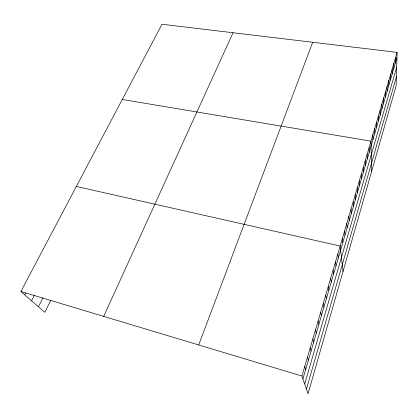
<?xml version="1.0" encoding="UTF-8"?>
<svg xmlns="http://www.w3.org/2000/svg" width="418" height="418" viewBox="0 0 418 418"><rect width="100%" height="100%" fill="white"/><g stroke="black" fill="none" stroke-linecap="round" stroke-linejoin="round"><path stroke-width="0.63" d="M381.932 108.946L381.942 103.936M383.672 103.006L383.698 97.964M385.391 97.128L385.433 92.054M387.094 91.312L387.152 86.202M388.777 85.559L388.855 80.418M390.443 79.864L390.537 74.691M392.094 74.226L392.204 69.027M393.73 68.646L393.855 63.421M395.344 63.123L395.485 57.872M397.1 52.375L396.128 85.779L308.045 393.761L301.937 376.028L397.1 52.375L162.001 24.239L20.9 291.477L44.773 312.303L50.844 300.202M306.431 389.069L396.389 76.823M304.691 384.011L396.666 67.267M302.919 378.87L396.948 57.653M198.686 344.965L312.68 42.275M103.701 316.389L233.04 32.74M38.404 306.744L42.955 297.794M31.58 300.793L34.516 295.103M24.693 294.784L25.597 293.055M122.275 99.474L370.996 141.159L371.649 171.38M76.358 186.449L340.158 246.04L343.042 271.407M20.9 291.477L301.937 376.028M304.732 366.534L305.668 369.475M307.486 357.171L308.385 360.206M310.198 347.933L311.06 351.057M312.878 338.815L313.704 342.034M315.522 329.823L316.311 333.125M318.135 320.946L318.882 324.337M320.71 312.189L321.421 315.658M323.25 303.541L323.929 307.094M325.763 295.009L326.406 298.635M328.24 286.586L328.851 290.285M330.685 278.268L331.265 282.04M333.099 270.059L333.648 273.905M335.482 261.95L335.999 265.864M337.833 253.945L338.324 257.927M342.389 238.459L342.817 242.565M344.589 230.971L344.996 235.135M346.768 223.567L347.144 227.789M348.915 216.258L349.27 220.532M351.042 209.031L351.366 213.358M353.142 201.884L353.445 206.267M355.216 194.825L355.493 199.261M357.27 187.849L357.526 192.332M359.297 180.947L359.527 185.482M361.304 174.128L361.513 178.705M363.284 167.383L363.472 172.012M365.243 160.721L365.41 165.387M367.182 154.127L367.328 158.84M369.099 147.606L369.225 152.361M372.872 134.784L372.955 139.617M374.727 128.478L374.789 133.352M376.555 122.244L376.602 127.15M378.374 116.073L378.4 121.016M380.166 109.971L380.176 114.95"/></g></svg>
